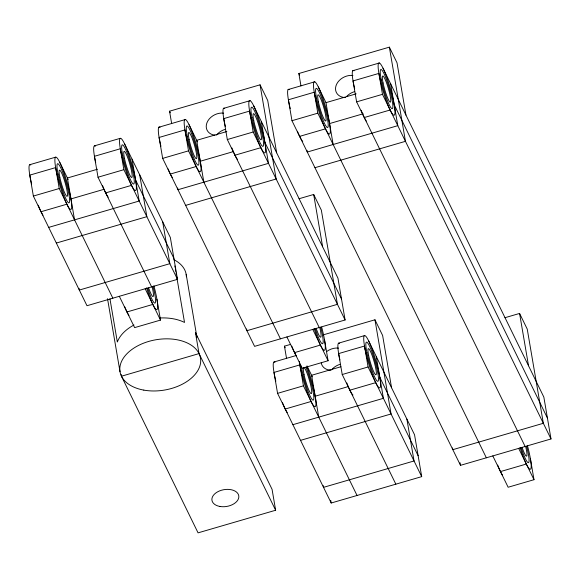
<?xml version="1.0" encoding="UTF-8"?>
<svg xmlns="http://www.w3.org/2000/svg" width="580" height="580" viewBox="0 0 580 580"><rect width="100%" height="100%" fill="white"/><g stroke="black" fill="none" stroke-linecap="round" stroke-linejoin="round"><path stroke-width="0.87" d="M171.666 123.612L169.549 111.2L260.058 84.825L267.714 100.485L276.66 152.808M300.969 85.934L298.845 73.515L389.354 47.147L397.017 62.807L405.964 115.13M29.841 164.676L55.702 157.144M94.489 145.841L120.35 138.301M158.804 127.245L185.419 119.494M223.452 108.402L250.074 100.659M288.101 89.567L314.723 81.816M352.749 70.724L379.371 62.981M97.563 169.208L67.389 178.002L74.544 219.856M226.86 131.529L196.692 140.324L203.848 182.178M318.333 86.978L325.989 102.646L356.163 93.851M59.225 188.529L55.651 167.598L29.79 175.131L33.364 196.062L59.225 188.529L112.846 298.185M123.874 169.686L120.299 148.763L94.438 156.296L98.013 177.226L123.874 169.686L177.494 279.342L86.986 305.718L33.364 196.062M188.522 150.851L184.947 129.92L159.087 137.453L162.668 158.383L188.522 150.851L280.445 338.829M253.177 132.008L249.596 111.084L223.735 118.617L227.317 139.548L253.177 132.008L345.1 319.986L254.591 346.361L162.668 158.383M317.825 113.172L314.244 92.242L288.39 99.775L291.965 120.705L317.825 113.172L486.352 457.794M382.474 94.33L378.899 73.406L353.039 80.939L356.613 101.87L382.474 94.33L551 438.959L460.491 465.334L291.965 120.705M70.97 198.925L103.726 189.385M200.267 161.247L233.022 151.706M329.57 123.569L363.189 113.774M41.028 211.729L66.889 204.196M105.676 192.886L131.537 185.353M170.324 174.051L196.185 166.518M234.972 155.208L260.833 147.675M299.628 136.373L325.481 128.84M364.276 117.53L390.137 109.997M48.684 227.396L139.193 201.021L132.037 159.159M56.347 243.056L146.856 216.681L139.7 174.826M185.643 205.378L276.152 179.002L260.058 84.825M314.947 167.7L405.456 141.324L389.354 47.147M299.026 198.744L313.678 194.474L321.342 210.141L337.437 304.326L246.928 330.701L246.63 328.954M126.969 311.96L152.83 304.427M156.912 299.164L160.493 320.095L134.632 327.627L119.313 296.3M121.459 376.21L199.034 353.604L275.638 510.248L198.063 532.853L121.459 376.21L121.162 374.462M286.571 358.585L284.446 346.166L290.486 344.411M323.241 334.863L374.963 319.79L382.619 335.457L391.565 387.781M294.575 352.611L320.435 345.071M274.043 361.971L296.46 355.438M338.698 343.128L364.559 335.595M324.517 339.808L328.091 360.738L302.231 368.271L286.911 336.944M504.926 317.717L519.578 313.446L527.242 329.106L543.337 423.291L452.828 449.667L452.53 447.92M340.902 366.748L311.59 375.289L318.746 417.15M303.427 385.823L299.853 364.892L273.992 372.425L277.566 393.356L303.427 385.823L357.048 495.472M368.075 366.981L364.501 346.05L338.64 353.59L342.222 374.521L368.075 366.981L421.703 476.637L331.187 503.012L277.566 393.356M315.172 396.22L347.927 386.679M285.23 409.023L311.09 401.483M349.878 390.18L375.738 382.648M292.885 424.683L383.402 398.315L376.246 356.454M300.549 440.351L391.058 413.975L374.963 319.79M500.475 471.576L526.336 464.043M530.417 458.78L533.999 479.703L508.138 487.243L492.811 455.909M382.981 68.136L543.844 397.097L551 438.959M394.219 104.734L547.426 418.028M356.613 101.87L525.139 446.491M518.672 448.376L533.999 479.703M298.845 73.515L299.613 75.088M253.677 105.814L337.944 278.132L345.1 319.986M368.583 340.786L414.548 434.775L421.703 476.637M264.915 142.412L341.519 299.055M379.82 377.384L418.122 455.706M227.317 139.548L319.239 327.526M342.222 374.521L395.843 484.17M312.772 329.411L328.091 360.738M189.029 124.656L197.454 141.89M306.994 365.893L312.359 376.855M169.549 111.2L170.31 112.766M284.446 346.166L285.215 347.732M124.381 143.492L170.339 237.481L177.494 279.342M135.619 180.09L173.92 258.412M199.034 353.604L195.46 332.673L272.063 489.317L275.638 510.248M98.013 177.226L151.634 286.875M145.174 288.76L160.493 320.095M59.733 162.335L68.157 179.568M519.578 313.446L528.525 365.77M460.041 462.717L460.491 465.334M390.637 83.803L397.793 125.664L307.284 152.04L306.987 150.292M406.885 419.108L414.04 460.97L323.531 487.345L323.234 485.605M325.989 102.646L333.145 144.5M313.678 194.474L322.625 246.797M330.745 500.395L331.187 503.012M261.341 121.481L268.496 163.343L177.987 189.718L177.69 187.971M186.173 274.347L196.903 337.139A40.81 25.52 -9.7 0 0 195.46 332.673M174.856 265.93L175.124 267.496M175.392 269.069L175.798 271.425M176.066 272.992L176.334 274.565M176.603 276.131L177.009 278.487M177.139 279.27L184.52 322.437A40.81 25.52 -9.7 0 0 160.08 317.978M162.683 221.821L169.838 263.675L79.329 290.051L79.025 288.311M109.953 298.852L117.334 342.019A40.81 25.52 -9.7 0 1 133.98 325.003M107.532 298.714L120.016 371.744M345.477 97.607A13.601 10.44 -26.1 0 1 336.067 85.586A13.601 10.44 -26.1 0 1 352.923 75.465M346.695 96.41A13.601 10.44 -26.1 0 1 354.445 91.691M302.745 141.23A27.209 3.835 73.8 0 1 302.195 140.672M301.593 139.874A27.209 3.835 73.8 0 1 297.38 131.254M290.239 108.583A27.209 3.835 73.8 0 1 289.355 89.653M366.248 121.039A27.209 3.835 73.8 0 1 361.202 110.294M354.692 88.921A27.209 3.835 73.8 0 1 354.003 70.818M502.447 475.078A27.209 3.835 73.8 0 1 497.684 465.066M527.394 445.433A27.209 3.835 73.8 0 1 530.366 469.235A27.209 3.835 73.8 0 1 520.079 447.499M526.625 446.339A20.409 2.878 73.8 0 1 528.467 462.702A20.409 2.878 73.8 0 1 521.217 447.89M352.995 395.038A27.209 3.835 73.8 0 1 346.811 382.945M339.923 359.955A27.209 3.835 73.8 0 1 339.604 343.469M307.001 366.864A27.209 3.835 73.8 0 1 315.897 401.897A27.209 3.835 73.8 0 1 309.104 397.01A27.209 3.835 73.8 0 1 299.331 361.347M287.201 412.525A27.209 3.835 73.8 0 1 282.431 402.505M275.848 381.234A27.209 3.835 73.8 0 1 274.956 362.304M305.921 367.256A20.409 2.878 73.8 0 1 313.649 394.965A20.409 2.878 73.8 0 1 309.104 393.856A20.409 2.878 73.8 0 1 301.375 366.147M331.079 370.257A13.601 10.44 -26.1 0 1 321.248 362.913M326.649 351.574A13.601 10.44 -26.1 0 1 338.524 348.116M332.296 369.061A13.601 10.44 -26.1 0 1 340.047 364.341M128.941 315.462A27.209 3.835 73.8 0 1 124.729 306.842M153.888 285.817A27.209 3.835 73.8 0 1 156.861 309.618A27.209 3.835 73.8 0 1 146.573 287.89M153.127 286.723A20.409 2.878 73.8 0 1 154.962 303.086A20.409 2.878 73.8 0 1 147.719 288.282M42.992 215.231A27.209 3.835 73.8 0 1 38.229 205.211M31.639 183.94A27.209 3.835 73.8 0 1 30.755 165.01M108.243 197.186A27.209 3.835 73.8 0 1 102.602 185.651M95.715 162.661A27.209 3.835 73.8 0 1 95.403 146.174M152.156 286.926A13.601 1.914 73.8 0 1 153.062 296.554A13.601 1.914 73.8 0 1 148.654 287.97M320.726 327.367A20.409 2.878 73.8 0 1 322.56 343.737A20.409 2.878 73.8 0 1 315.317 328.925M319.761 327.57A13.601 1.914 73.8 0 1 320.66 337.205A13.601 1.914 73.8 0 1 316.26 328.613M525.661 446.542A13.601 1.914 73.8 0 1 526.567 456.17A13.601 1.914 73.8 0 1 522.159 447.586M173.782 259.651A40.81 25.52 -9.7 0 1 186.39 276.783M214.926 135.198A13.601 10.44 -26.1 0 1 206.966 122.713A13.601 10.44 -26.1 0 1 223.626 113.144M216.529 135.104A13.601 10.44 -26.1 0 1 225.142 129.369M172.296 177.553A27.209 3.835 73.8 0 1 168.077 168.932M160.943 146.262A27.209 3.835 73.8 0 1 160.051 127.332M237.546 159.507A27.209 3.835 73.8 0 1 231.906 147.972M225.395 126.6A27.209 3.835 73.8 0 1 224.699 108.496M296.539 356.113A27.209 3.835 73.8 0 1 291.776 346.093M321.668 327.127A27.209 3.835 73.8 0 1 324.416 350.276A27.209 3.835 73.8 0 1 314.171 328.534M379.559 76.901A27.209 3.835 73.8 0 0 394.161 115.188A27.209 3.835 73.8 0 0 385.954 75.117A27.209 3.835 73.8 0 0 379.559 76.901M314.904 95.736A27.209 3.835 73.8 0 0 329.512 134.031A27.209 3.835 73.8 0 0 321.305 93.953A27.209 3.835 73.8 0 0 314.904 95.736M316.658 98.781A20.409 2.878 73.8 0 0 327.613 127.499A20.409 2.878 73.8 0 0 321.45 97.44A20.409 2.878 73.8 0 0 316.658 98.781M381.307 79.939A20.409 2.878 73.8 0 0 392.261 108.656A20.409 2.878 73.8 0 0 386.106 78.605A20.409 2.878 73.8 0 0 381.307 79.939M365.161 349.551A27.209 3.835 73.8 0 0 379.77 387.839A27.209 3.835 73.8 0 0 371.555 347.761A27.209 3.835 73.8 0 0 365.161 349.551M366.908 352.589A20.409 2.878 73.8 0 0 377.863 381.307A20.409 2.878 73.8 0 0 371.708 351.255A20.409 2.878 73.8 0 0 366.908 352.589M56.311 171.093A27.209 3.835 73.8 0 0 70.912 209.387A27.209 3.835 73.8 0 0 62.705 169.309A27.209 3.835 73.8 0 0 56.311 171.093M58.058 174.138A20.409 2.878 73.8 0 0 69.013 202.855A20.409 2.878 73.8 0 0 62.85 172.797A20.409 2.878 73.8 0 0 58.058 174.138M120.959 152.257A27.209 3.835 73.8 0 0 135.56 190.544A27.209 3.835 73.8 0 0 127.353 150.474A27.209 3.835 73.8 0 0 120.959 152.257M122.706 155.295A20.409 2.878 73.8 0 0 133.661 184.019A20.409 2.878 73.8 0 0 127.506 153.961A20.409 2.878 73.8 0 0 122.706 155.295M59.805 177.183A13.601 1.914 73.8 0 0 67.113 196.323A13.601 1.914 73.8 0 0 63.003 176.284A13.601 1.914 73.8 0 0 59.805 177.183M124.461 158.34A13.601 1.914 73.8 0 0 131.762 177.487A13.601 1.914 73.8 0 0 127.658 157.448A13.601 1.914 73.8 0 0 124.461 158.34M187.355 136.459A20.409 2.878 73.8 0 0 198.309 165.177A20.409 2.878 73.8 0 0 192.154 135.118A20.409 2.878 73.8 0 0 187.355 136.459M189.109 139.497A13.601 1.914 73.8 0 0 196.41 158.644A13.601 1.914 73.8 0 0 192.306 138.606A13.601 1.914 73.8 0 0 189.109 139.497M252.01 117.617A20.409 2.878 73.8 0 0 262.965 146.341A20.409 2.878 73.8 0 0 256.802 116.283A20.409 2.878 73.8 0 0 252.01 117.617M253.757 120.662A13.601 1.914 73.8 0 0 261.058 139.809A13.601 1.914 73.8 0 0 256.954 119.77A13.601 1.914 73.8 0 0 253.757 120.662M318.406 101.819A13.601 1.914 73.8 0 0 325.714 120.966A13.601 1.914 73.8 0 0 321.603 100.927A13.601 1.914 73.8 0 0 318.406 101.819M383.061 82.983A13.601 1.914 73.8 0 0 390.362 102.131A13.601 1.914 73.8 0 0 386.258 82.092A13.601 1.914 73.8 0 0 383.061 82.983M304.014 374.47A13.601 1.914 73.8 0 0 311.315 393.617A13.601 1.914 73.8 0 0 307.212 373.578A13.601 1.914 73.8 0 0 304.014 374.47M368.662 355.634A13.601 1.914 73.8 0 0 375.963 374.782A13.601 1.914 73.8 0 0 371.86 354.743A13.601 1.914 73.8 0 0 368.662 355.634M143.804 390.115A40.81 25.52 -9.7 0 0 200.484 358.063A40.81 25.52 -9.7 0 0 136.459 346.536A40.81 25.52 -9.7 0 0 143.804 390.115M219.878 506.456A13.601 8.504 -9.7 0 0 238.771 495.777A13.601 8.504 -9.7 0 0 217.427 491.934A13.601 8.504 -9.7 0 0 219.878 506.456M250.255 114.579A27.209 3.835 73.8 0 0 264.864 152.866A27.209 3.835 73.8 0 0 256.65 112.796A27.209 3.835 73.8 0 0 250.255 114.579M185.607 133.415A27.209 3.835 73.8 0 0 200.216 171.709A27.209 3.835 73.8 0 0 192.002 131.631A27.209 3.835 73.8 0 0 185.607 133.415"/></g></svg>
